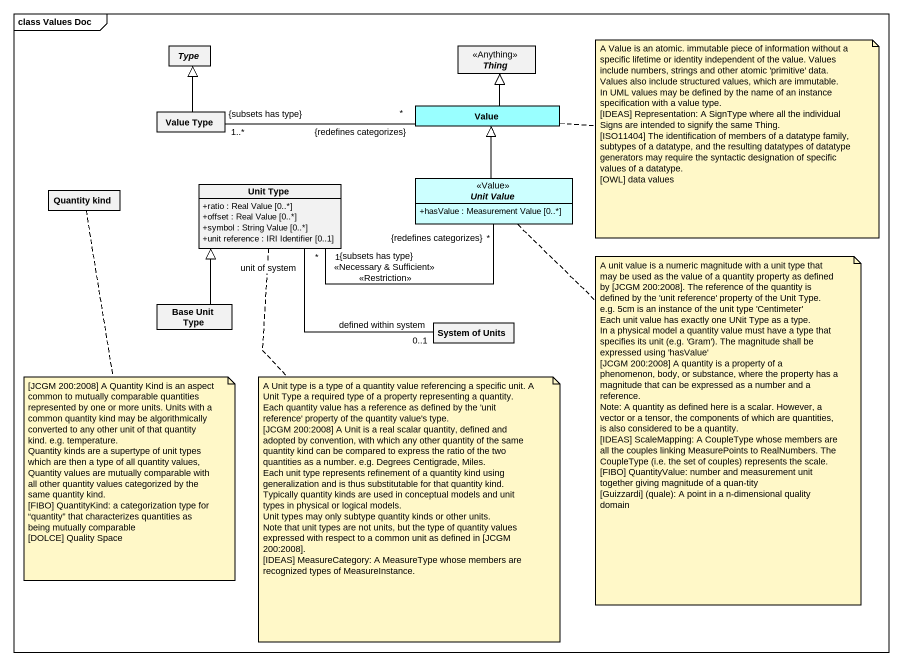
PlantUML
@startuml
mainframe class Values Doc
hide circle
hide empty members
skinparam classAttributeIconSize 0
abstract class Type
abstract class Thing <<Anything>>
class "Value Type" as Value_Type
class Value #99FFFF
class "Quantity kind" as Quantity_kind
class "Unit Type" as Unit_Type {
  +ratio : Real Value [0..*]
  +offset : Real Value [0..*]
  +symbol : String Value [0..*]
  +unit reference : IRI Identifier [0..1]
}
abstract class "Unit Value" as Unit_Value <<Value>> #CCFFFF {
  +hasValue : Measurement Value [0..*]
}
class "Base Unit Type" as Base_Unit_Type
class "System of Units" as System_of_Units
Value_Type -up-|> Type
Value_Type "1..*\n{subsets has type}" -right- "*\n{redefines categorizes}" Value
Value -up-|> Thing
Unit_Type "<<Necessary & Sufficient>> <<Restriction>>\n1\n{subsets has type}" -right- "*\n{redefines categorizes}" Unit_Value
Unit_Type "unit of system\n*" -right- "defined within system\n0..1" System_of_Units
Unit_Value -up-|> Value
Base_Unit_Type -up-|> Unit_Type
note right of Value
  A Value is an atomic. immutable piece of information without a specific lifetime or identity independent of the value. Values include numbers, strings and other atomic 'primitive' data. Values also include structured values, which are immutable.
  In UML values may be defined by the name of an instance specification with a value type.
  [IDEAS] Representation: A SignType where all the individual Signs are intended to signify the same Thing.
  [ISO11404] The identification of members of a datatype family, subtypes of a datatype, and the resulting datatypes of datatype generators may require the syntactic designation of specific values of a datatype.
  [OWL] data values
end note
note bottom of Unit_Value
  A unit value is a numeric magnitude with a unit type that may be used as the value of a quantity property as defined by [JCGM 200:2008]. The reference of the quantity is defined by the 'unit reference' property of the Unit Type.
  e.g. 5cm is an instance of the unit type 'Centimeter'
  Each unit value has exactly one UNit Type as a type.
  In a physical model a quantity value must have a type that specifies its unit (e.g. 'Gram'). The magnitude shall be expressed using 'hasValue'
  [JCGM 200:2008] A quantity is a property of a phenomenon, body, or substance, where the property has a magnitude that can be expressed as a number and a reference.
  Note: A quantity as defined here is a scalar. However, a vector or a tensor, the components of which are quantities, is also considered to be a quantity.
  [IDEAS] ScaleMapping: A CoupleType whose members are all the couples linking MeasurePoints to RealNumbers. The CoupleType (i.e. the set of couples) represents the scale.
  [FIBO] QuantityValue: number and measurement unit together giving magnitude of a quan-tity
  [Guizzardi] (quale): A point in a n-dimensional quality domain
end note
note bottom of Quantity_kind
  [JCGM 200:2008] A Quantity Kind is an aspect common to mutually comparable quantities represented by one or more units. Units with a common quantity kind may be algorithmically converted to any other unit of that quantity kind. e.g. temperature.
  Quantity kinds are a supertype of unit types which are then a type of all quantity values, Quantity values are mutually comparable with all other quantity values categorized by the same quantity kind.
  [FIBO] QuantityKind: a categorization type for “quantity” that characterizes quantities as being mutually comparable
  [DOLCE] Quality Space
end note
note bottom of Unit_Type
  A Unit type is a type of a quantity value referencing a specific unit. A Unit Type a required type of a property representing a quantity.
  Each quantity value has a reference as defined by the 'unit reference' property of the quantity value's type.
  [JCGM 200:2008] A Unit is a real scalar quantity, defined and adopted by convention, with which any other quantity of the same quantity kind can be compared to express the ratio of the two quantities as a number. e.g. Degrees Centigrade, Miles.
  Each unit type represents refinement of a quantity kind using generalization and is thus substitutable for that quantity kind. Typically quantity kinds are used in conceptual models and unit types in physical or logical models.
  Unit types may only subtype quantity kinds or other units.
  Note that unit types are not units, but the type of quantity values expressed with respect to a common unit as defined in [JCGM 200:2008].
  [IDEAS] MeasureCategory: A MeasureType whose members are recognized types of MeasureInstance.
end note
@enduml
